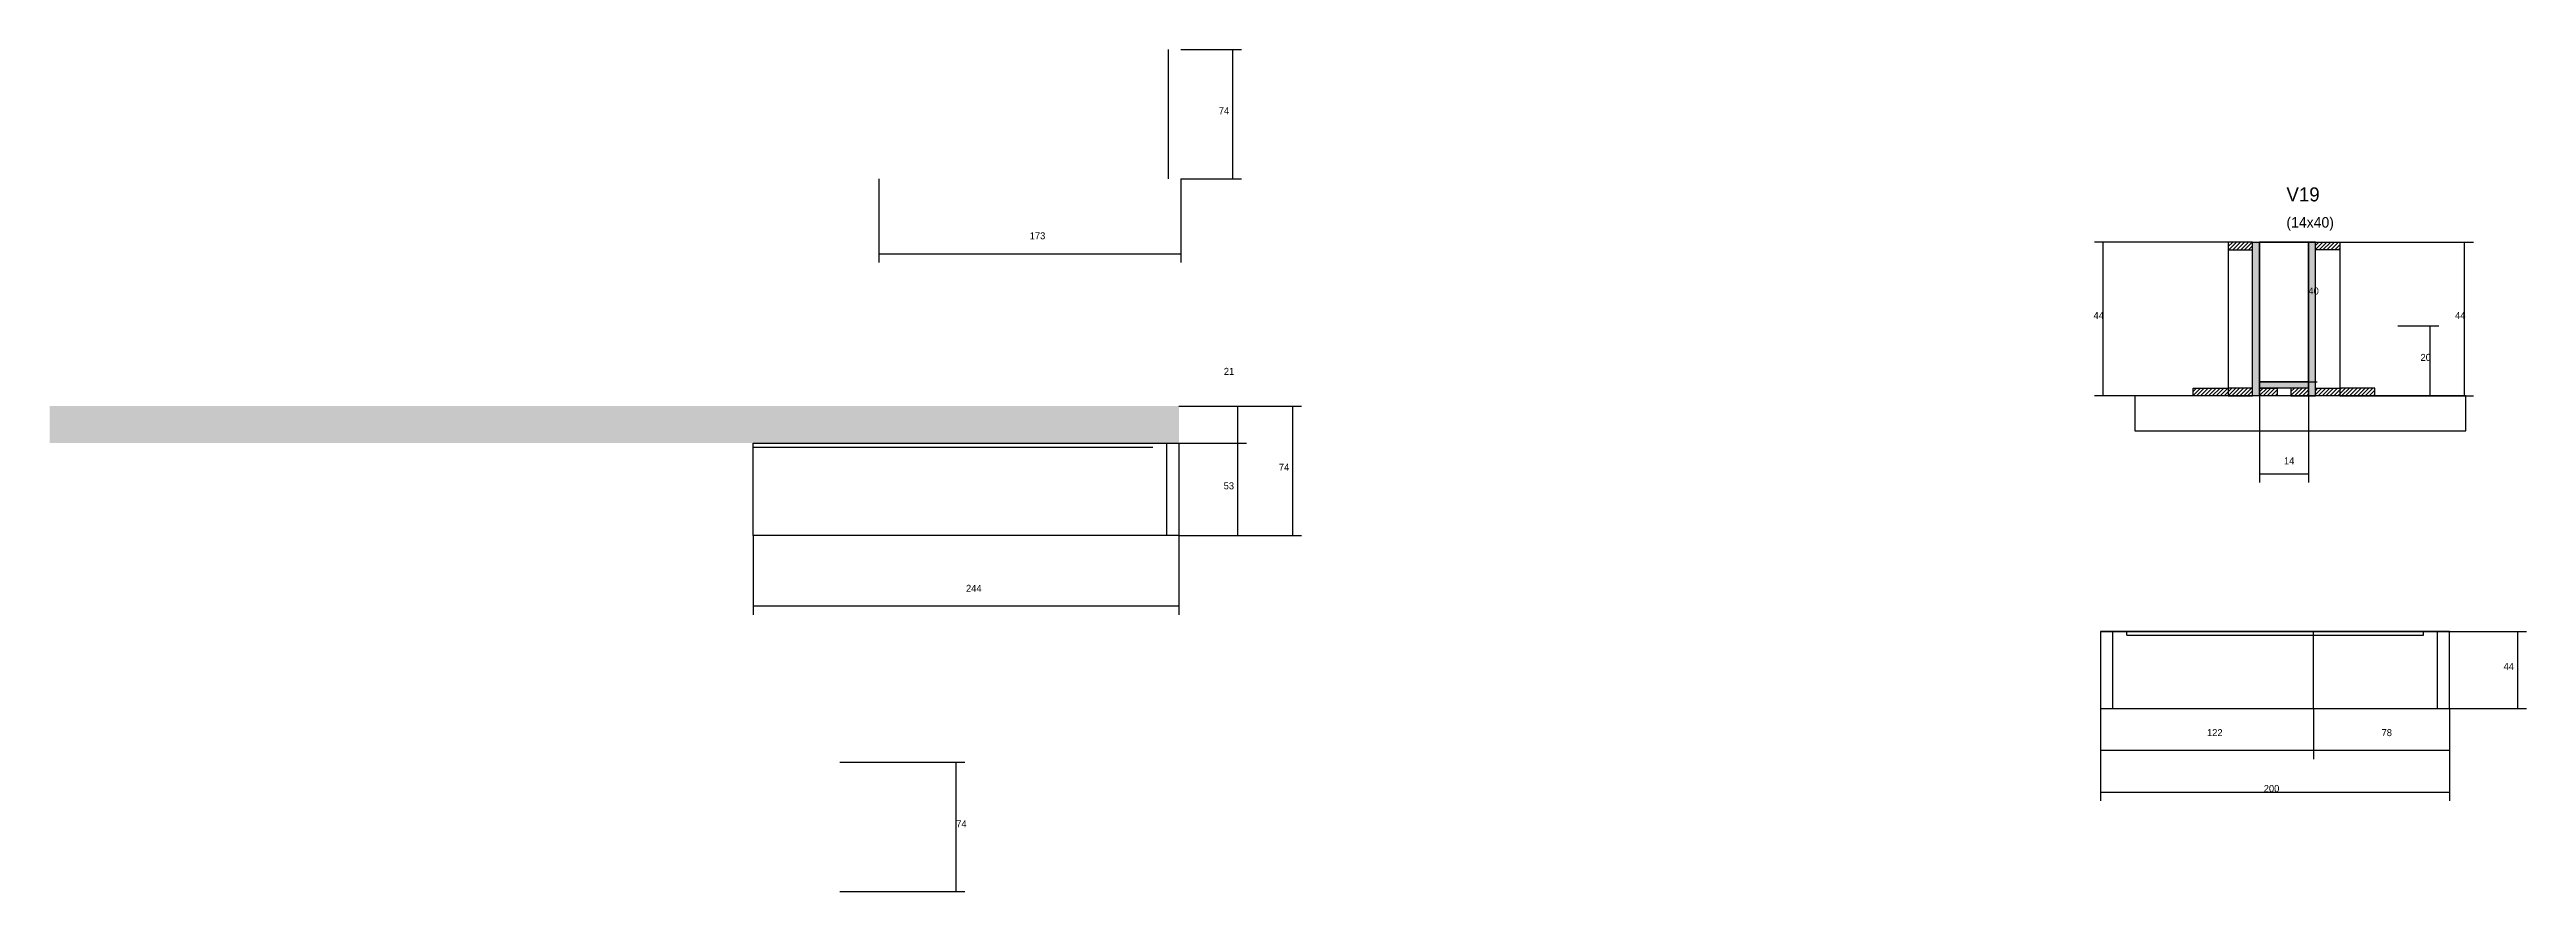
# Model space of a CAD drawing. Header units: metres. Extents: x 137690 to 139109, y 30485 to 30967.
import ezdxf

# ---------------------------------------------------------------- set-up
doc = ezdxf.new("R2010")
doc.units = ezdxf.units.M
for name, color, linetype in [('CONCRETO', 251, 'Continuous'), ('COTA', 241, 'Continuous'), ('Escoras', 2, 'Continuous'), ('Hachura', 253, 'Continuous'), ('Madeira', 126, 'Continuous'), ('Painéis', 200, 'Continuous'), ('SARR_2.2x7', 40, 'Continuous'), ('Texto Seção', 7, 'Continuous')]:
    doc.layers.add(name, color=color, linetype=linetype)

msp = doc.modelspace()

# ---------------------------------------------------------------- hatches: boundary and pattern name
at = {"layer": 'COTA'}
h = msp.add_hatch(dxfattribs=at)
h.set_pattern_fill('AR-CONC', scale=0.03)
h.paths.add_polyline_path([(138337.3, 30741.7), (138337.3, 30762.9), (137690.3, 30762.9), (137690.3, 30741.7), (137934.3, 30741.7), (138093.3, 30741.7)])
at = {"layer": 'Hachura'}
h = msp.add_hatch(dxfattribs=at)
h.set_pattern_fill('ANSI31', scale=0.5)
h.paths.add_polyline_path([(138952.3, 30852.4), (138952.3, 30856.8), (138952.3, 30856.8), (138938.3, 30856.8), (138938.3, 30856.8), (138938.3, 30852.4), (138938.3, 30852.4), (138952.3, 30852.4)])
h = msp.add_hatch(color=8, dxfattribs=at)
h.dxf.hatch_style = 1
h.paths.add_polyline_path([(138952.3, 30856.8), (138956.3, 30856.8), (138956.3, 30856.8), (138956.3, 30768.8), (138956.3, 30768.8), (138952.3, 30768.8), (138952.3, 30768.8), (138952.3, 30856.8)])
h = msp.add_hatch(color=8, dxfattribs=at)
h.dxf.hatch_style = 1
h.paths.add_polyline_path([(138988.3, 30856.8), (138984.3, 30856.8), (138984.3, 30856.8), (138984.3, 30768.8), (138984.3, 30768.8), (138988.3, 30768.8), (138988.3, 30768.8), (138988.3, 30856.8)])
h = msp.add_hatch(dxfattribs=at)
h.set_pattern_fill('ANSI31', scale=0.5)
h.paths.add_polyline_path([(138988.3, 30852.4), (138988.3, 30856.8), (138988.3, 30856.8), (139002.3, 30856.8), (139002.3, 30856.8), (139002.3, 30852.4), (139002.3, 30852.4), (138988.3, 30852.4)])
h = msp.add_hatch(color=8, dxfattribs=at)
h.dxf.hatch_style = 1
h.paths.add_polyline_path([(138956.3, 30773.2), (138956.3, 30776.8), (138956.3, 30776.8), (138984.3, 30776.8), (138984.3, 30776.8), (138984.3, 30773.2), (138984.3, 30773.2), (138956.3, 30773.2)])
h = msp.add_hatch(dxfattribs=at)
h.set_pattern_fill('ANSI31', scale=0.5)
h.paths.add_polyline_path([(138918.3, 30768.8), (138918.3, 30773.2), (138918.3, 30773.2), (138938.3, 30773.2), (138938.3, 30773.2), (138938.3, 30768.8), (138938.3, 30768.8), (138918.3, 30768.8)])
h = msp.add_hatch(dxfattribs=at)
h.set_pattern_fill('ANSI31', scale=0.5)
h.paths.add_polyline_path([(138952.3, 30768.8), (138952.3, 30773.2), (138952.3, 30773.2), (138938.3, 30773.2), (138938.3, 30773.2), (138938.3, 30768.8), (138938.3, 30768.8), (138952.3, 30768.8)])
h = msp.add_hatch(dxfattribs=at)
h.set_pattern_fill('ANSI31', scale=0.5)
h.paths.add_polyline_path([(138956.3, 30768.8), (138956.3, 30773.2), (138956.3, 30773.2), (138966.3, 30773.2), (138966.3, 30773.2), (138966.3, 30768.8), (138966.3, 30768.8), (138956.3, 30768.8)])
h = msp.add_hatch(dxfattribs=at)
h.set_pattern_fill('ANSI31', scale=0.5)
h.paths.add_polyline_path([(138984.3, 30768.8), (138984.3, 30773.2), (138984.3, 30773.2), (138974.3, 30773.2), (138974.3, 30773.2), (138974.3, 30768.8), (138974.3, 30768.8), (138984.3, 30768.8)])
h = msp.add_hatch(dxfattribs=at)
h.set_pattern_fill('ANSI31', scale=0.5)
h.paths.add_polyline_path([(138988.3, 30768.8), (138988.3, 30773.2), (138988.3, 30773.2), (139002.3, 30773.2), (139002.3, 30773.2), (139002.3, 30768.8), (139002.3, 30768.8), (138988.3, 30768.8)])
h = msp.add_hatch(dxfattribs=at)
h.set_pattern_fill('ANSI31', scale=0.5)
h.paths.add_polyline_path([(139022.3, 30768.8), (139022.3, 30773.2), (139022.3, 30773.2), (139002.3, 30773.2), (139002.3, 30773.2), (139002.3, 30768.8), (139002.3, 30768.8), (139022.3, 30768.8)])

# ---------------------------------------------------------------- linework, layer by layer
at = {"layer": 'CONCRETO'}
for points in [[(138956.3, 30856.8), (138956.3, 30856.8), (138956.3, 30856.8), (138956.3, 30856.8), (138984.3, 30856.8), (138984.3, 30856.8), (138984.3, 30856.8), (138984.3, 30776.8), (138956.3, 30776.8), (138956.3, 30856.8)], [(138956.3, 30776.8), (138984.3, 30776.8), (138984.3, 30856.8), (138956.3, 30856.8)]]:
    msp.add_lwpolyline(points, close=True, dxfattribs=at)
at = {"layer": 'COTA'}
for p, q in [((138338.3, 30967), (138373.1, 30967)), ((138368.1, 30893), (138368.1, 30967)), ((138165.3, 30893), (138165.3, 30845.1)), ((138338.3, 30893), (138338.3, 30845.1)), ((138338.3, 30893), (138373.1, 30893)), ((138165.3, 30850.1), (138338.3, 30850.1)), ((138938.3, 30856.8), (138861.7, 30856.8)), ((138866.7, 30768.8), (138866.7, 30856.8)), ((138984.3, 30776.8), (138984.3, 30856.8)), ((138984.3, 30856.8), (138989.3, 30856.8)), ((139002.3, 30856.8), (139078.8, 30856.8)), ((139073.8, 30768.8), (139073.8, 30856.8)), ((139035.5, 30808.8), (139059, 30808.8)), ((139054, 30768.8), (139054, 30808.8)), ((138984.3, 30776.8), (138989.3, 30776.8)), ((138337.3, 30762.9), (138407.5, 30762.9)), ((138337.3, 30762.9), (138376, 30762.9)), ((138371, 30741.7), (138371, 30762.9)), ((138402.5, 30688.9), (138402.5, 30762.9)), ((138918.3, 30768.8), (138861.7, 30768.8)), ((138956.3, 30773.2), (138956.3, 30719.1)), ((138984.3, 30773.2), (138984.3, 30719.1)), ((139022.3, 30768.8), (139078.8, 30768.8)), ((139035.5, 30768.8), (139059, 30768.8)), ((138337.3, 30741.7), (138376, 30741.7)), ((138337.3, 30741.7), (138376, 30741.7)), ((138371, 30688.9), (138371, 30741.7)), ((138956.3, 30724.1), (138984.3, 30724.1)), ((138093.3, 30688.9), (138093.3, 30643.5)), ((138337.3, 30688.9), (138337.3, 30643.5)), ((138337.3, 30688.9), (138376, 30688.9)), ((138337.3, 30688.9), (138407.5, 30688.9)), ((138093.3, 30648.5), (138337.3, 30648.5)), ((139065.2, 30633.9), (139109.2, 30633.9)), ((139104.2, 30589.9), (139104.2, 30633.9)), ((138865.2, 30589.9), (138865.2, 30537)), ((138865.2, 30589.9), (138865.2, 30560.9)), ((138987.2, 30589.9), (138987.2, 30560.9)), ((138987.2, 30589.9), (138987.2, 30560.9)), ((139065.2, 30589.9), (139065.2, 30537)), ((139065.2, 30589.9), (139109.2, 30589.9)), ((139065.2, 30589.9), (139065.2, 30560.9)), ((138865.2, 30565.9), (138987.2, 30565.9)), ((138987.2, 30565.9), (139065.2, 30565.9)), ((138865.2, 30542), (139065.2, 30542))]:
    msp.add_line(p, q, dxfattribs=at)
at = {"layer": 'Escoras'}
for p, q in [((138143, 30559.1), (138214.7, 30559.1)), ((138209.7, 30485.1), (138209.7, 30559.1)), ((138143, 30485.1), (138214.7, 30485.1))]:
    msp.add_line(p, q, dxfattribs=at)
at = {"layer": 'Madeira'}
for points in [[(138952.3, 30852.4), (138952.3, 30856.8), (138938.3, 30856.8), (138938.3, 30852.4)], [(138952.3, 30856.8), (138938.3, 30856.8), (138938.3, 30768.8), (138952.3, 30768.8)], [(138988.3, 30852.4), (138988.3, 30856.8), (139002.3, 30856.8), (139002.3, 30852.4)], [(138988.3, 30856.8), (139002.3, 30856.8), (139002.3, 30768.8), (138988.3, 30768.8)], [(138884.9, 30748.8), (139074.5, 30748.8), (139074.5, 30768.8), (138884.9, 30768.8)], [(138918.3, 30768.8), (138918.3, 30773.2), (138938.3, 30773.2), (138938.3, 30768.8)], [(138952.3, 30768.8), (138952.3, 30773.2), (138938.3, 30773.2), (138938.3, 30768.8)], [(138956.3, 30768.8), (138956.3, 30773.2), (138966.3, 30773.2), (138966.3, 30768.8)], [(138984.3, 30768.8), (138984.3, 30773.2), (138974.3, 30773.2), (138974.3, 30768.8)], [(138988.3, 30768.8), (138988.3, 30773.2), (139002.3, 30773.2), (139002.3, 30768.8)], [(139022.3, 30768.8), (139022.3, 30773.2), (139002.3, 30773.2), (139002.3, 30768.8)]]:
    msp.add_lwpolyline(points, close=True, dxfattribs=at)
at = {"layer": 'Painéis'}
for p, q in [((138956.3, 30768.8), (138956.3, 30856.8)), ((138984.3, 30768.8), (138984.3, 30856.8)), ((138956.3, 30776.8), (138984.3, 30776.8)), ((138956.3, 30773.2), (138956.3, 30776.8)), ((138984.3, 30773.2), (138984.3, 30776.8)), ((138865.2, 30633.9), (139065.2, 30633.9)), ((138987.2, 30589.9), (138987.2, 30633.9)), ((139065.2, 30589.9), (139065.2, 30633.9))]:
    msp.add_line(p, q, dxfattribs=at)
for points in [[(138952.3, 30856.8), (138956.3, 30856.8), (138956.3, 30768.8), (138952.3, 30768.8)], [(138988.3, 30856.8), (138984.3, 30856.8), (138984.3, 30768.8), (138988.3, 30768.8)], [(138956.3, 30773.2), (138956.3, 30776.8), (138984.3, 30776.8), (138984.3, 30773.2)], [(138093.3, 30741.7), (138337.3, 30741.7), (138337.3, 30688.9), (138093.3, 30688.9)], [(138865.2, 30589.9), (139065.2, 30589.9), (139065.2, 30633.9), (138865.2, 30633.9)]]:
    msp.add_lwpolyline(points, close=True, dxfattribs=at)
at = {"layer": 'SARR_2.2x7'}
for p, q in [((138331.3, 30893), (138331.3, 30967)), ((138093.3, 30739.5), (138322.3, 30739.5)), ((138330.3, 30688.9), (138330.3, 30741.7)), ((138872.2, 30589.9), (138872.2, 30633.9)), ((138880.2, 30631.7), (138880.2, 30633.9)), ((138880.2, 30631.7), (138987.2, 30631.7)), ((138987.2, 30631.7), (139050.2, 30631.7)), ((139050.2, 30631.7), (139050.2, 30633.9)), ((139058.2, 30589.9), (139058.2, 30633.9))]:
    msp.add_line(p, q, dxfattribs=at)

# ---------------------------------------------------------------- texts
at = {"layer": 'COTA'}
for s, p in [('74', (138360.1, 30930)), ('173', (138251.8, 30858.4)), ('40', (138984.3, 30826.8)), ('44', (138861.2, 30812.8)), ('44', (139068.3, 30812.8)), ('20', (139048.5, 30788.8)), ('21', (138363, 30780.8)), ('14', (138970.3, 30729.6)), ('53', (138362.9, 30715.3)), ('74', (138394.5, 30725.9)), ('244', (138215.3, 30656.6)), ('44', (139096.1, 30611.9)), ('122', (138926.2, 30574)), ('78', (139026.2, 30574)), ('200', (138958.7, 30542))]:
    msp.add_text(s, height=4, dxfattribs=at).set_placement(p)
at = {"layer": 'Escoras'}
msp.add_text('74', height=4, dxfattribs=at).set_placement((138209.7, 30521.8))
at = {"layer": 'Texto Seção'}
for s, height, p in [('V19', 8, (138971.7, 30880.1)), ('(14x40)', 6, (138971.7, 30865.1))]:
    msp.add_text(s, height=height, dxfattribs=at).set_placement(p)

doc.saveas('drawing.dxf')
